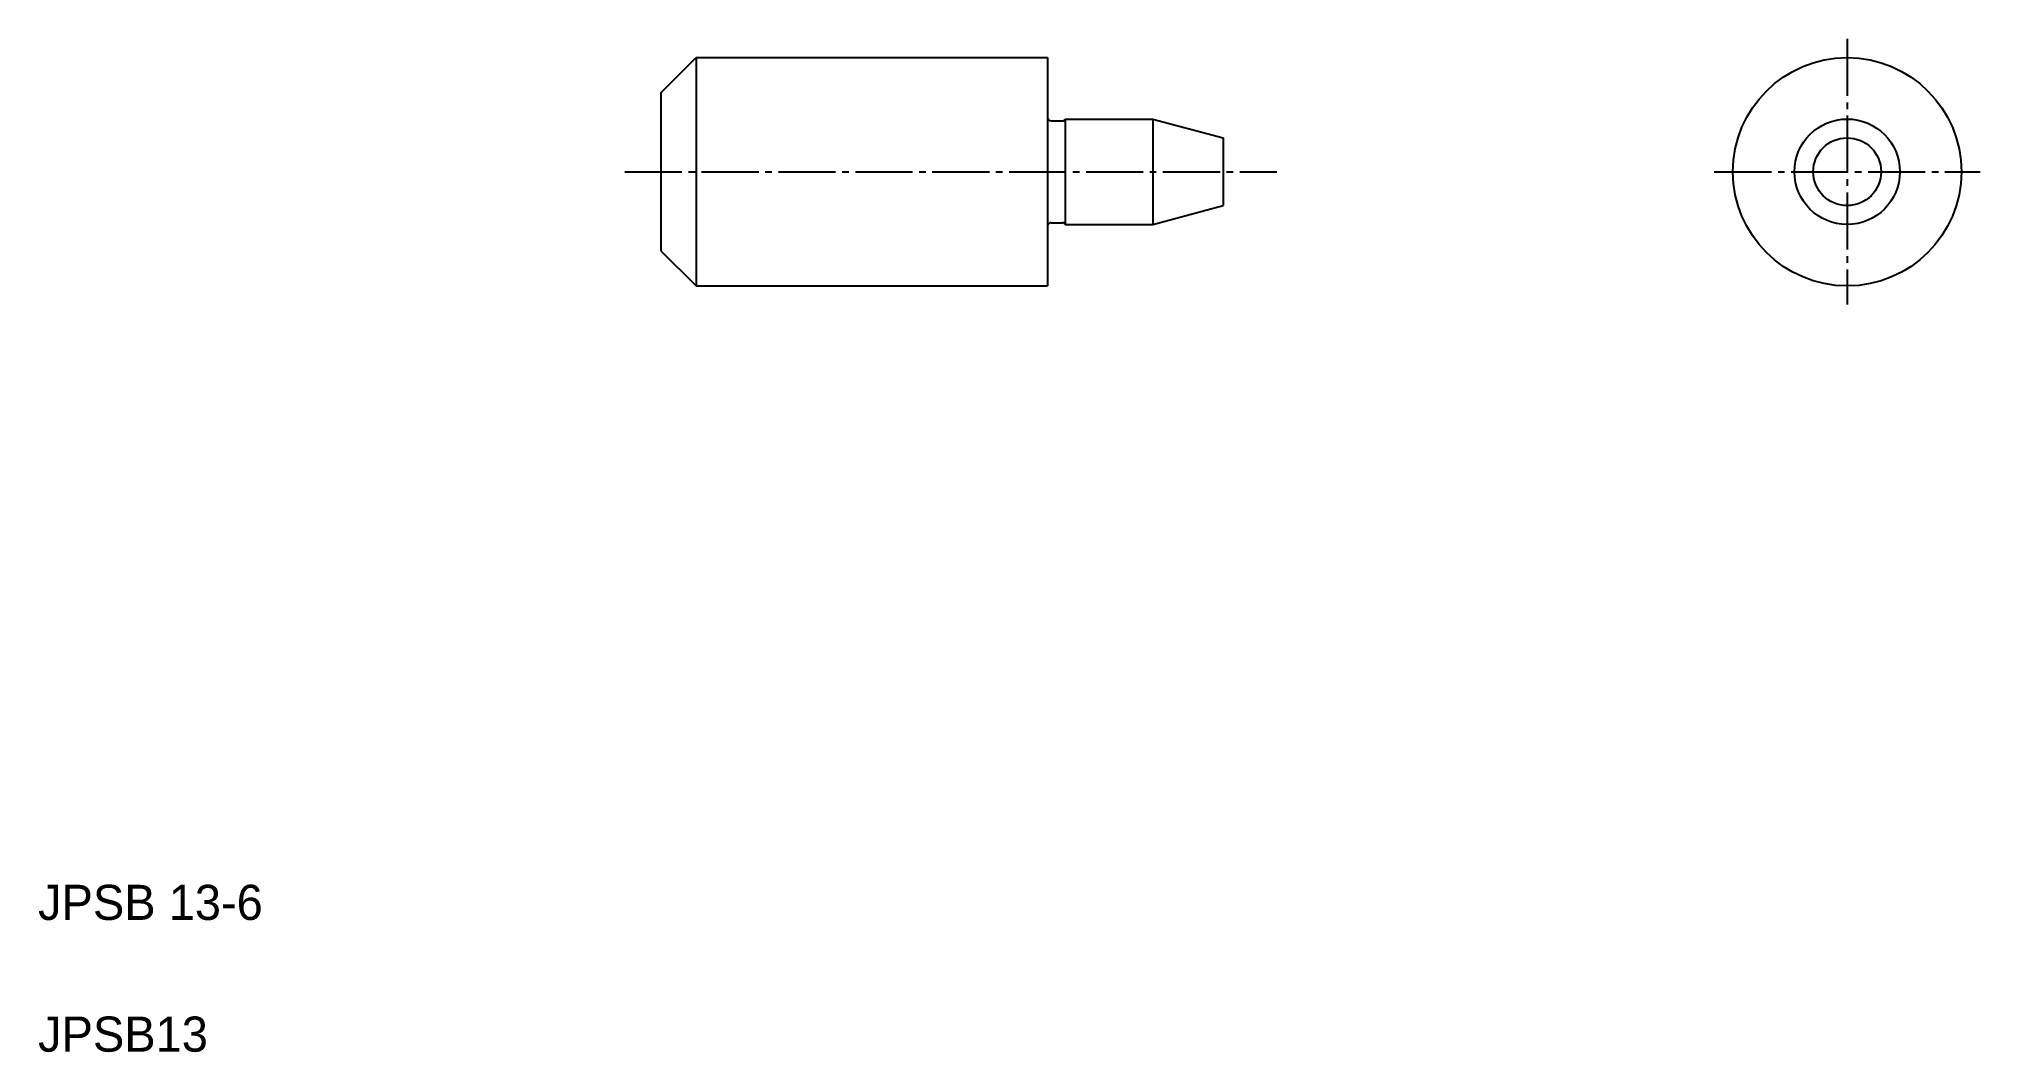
# Model space of a CAD drawing. Extents: x 5 to 116, y 5 to 63.
import ezdxf

# ---------------------------------------------------------------- set-up
doc = ezdxf.new("R2010")
doc.units = 0
doc.header["$LTSCALE"] = 0.25
doc.linetypes.add('CENTER', pattern=[17.5, 13, -1.5, 1.5, -1.5])
doc.layers.get('0').update_dxf_attribs({"linetype": 'CONTINUOUS'})
doc.layers.add('CENTER', color=1, linetype='CENTER')
doc.styles.get("Standard").update_dxf_attribs({"font": 'txt', "height": 1.6})

msp = doc.modelspace()

# ---------------------------------------------------------------- linework, layer by layer
at = {"linetype": 'CONTINUOUS'}
for p, q in [((40.44, 59.59), (42.44, 61.59)), ((42.44, 61.59), (42.44, 48.59)), ((42.44, 61.59), (62.44, 61.59)), ((62.44, 61.59), (62.44, 48.59)), ((40.44, 59.59), (40.44, 50.59)), ((62.64, 57.99), (63.27, 57.99)), ((63.44, 58.09), (63.44, 52.09)), ((63.44, 58.09), (68.44, 58.09)), ((68.44, 58.09), (68.44, 52.09)), ((72.44, 57.02), (72.44, 53.16)), ((62.64, 52.19), (63.27, 52.19)), ((63.44, 52.09), (68.44, 52.09)), ((40.44, 50.59), (42.44, 48.59)), ((42.44, 48.59), (62.44, 48.59))]:
    msp.add_line(p, q, dxfattribs=at)
for p, q in [((68.44, 58.09), (72.44, 57.02)), ((62.44, 55.09), (62.44, 55.09)), ((68.44, 52.09), (72.44, 53.16))]:
    msp.add_line(p, q)
for radius in [6.5, 3, 1.93]:
    msp.add_circle((107.94, 55.09), radius, dxfattribs=at)
for centre, start, end in [((62.64, 58.19), 180, 270), ((63.27, 58.19), 270, 330), ((62.64, 51.99), 90, 180), ((63.27, 51.99), 30, 90)]:
    msp.add_arc(centre, 0.2, start, end, dxfattribs=at)
at = {"layer": 'CENTER', "color": 1, "linetype": 'CENTER'}
for p, q in [((107.94, 62.66), (107.94, 47.53)), ((38.38, 55.09), (75.48, 55.09)), ((100.38, 55.09), (115.51, 55.09))]:
    msp.add_line(p, q, dxfattribs=at)

# ---------------------------------------------------------------- texts
for s, p in [('JPSB 13-6', (5, 12.5)), ('JPSB13', (5, 5))]:
    msp.add_text(s, height=2).set_placement(p)

doc.saveas('drawing.dxf')
